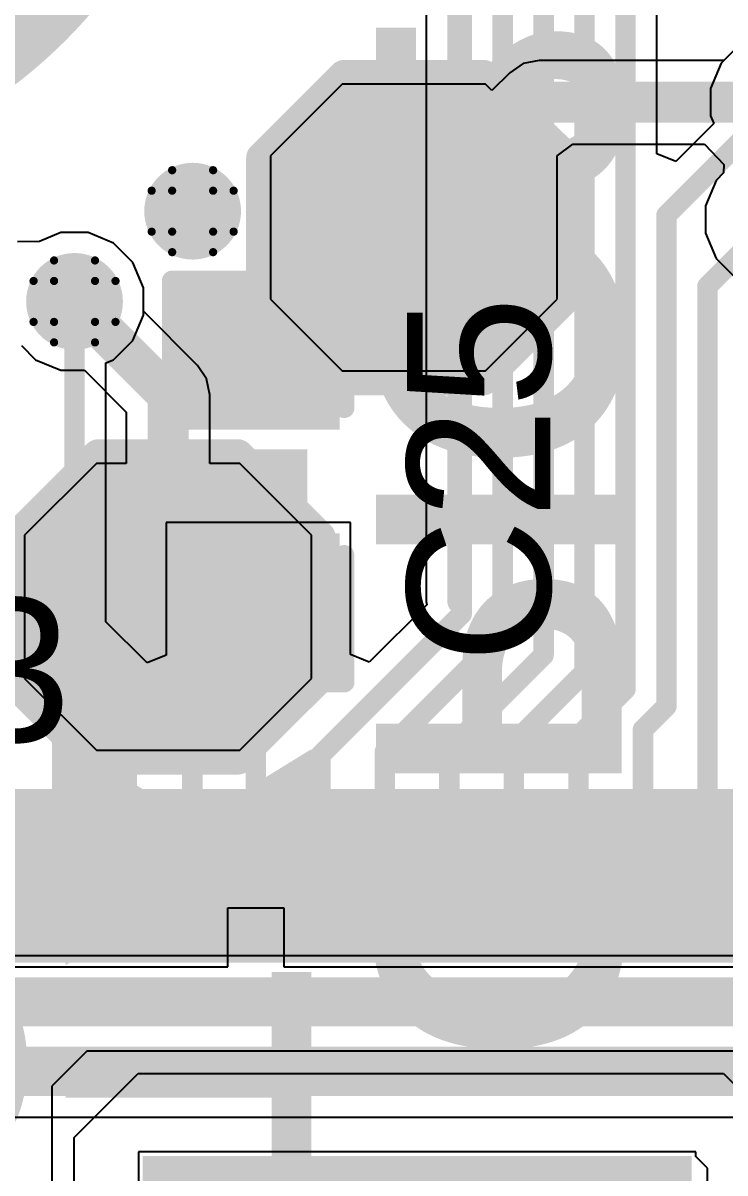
# Model space of a CAD drawing. Header units: inches. Extents: x -25 to 271, y -41 to 15.
# Drawn here: x 64.43 to 68.78, y -9.22 to -2.08 of the extents above; entities that cross this region are included whole.
import ezdxf

# ---------------------------------------------------------------- set-up
doc = ezdxf.new("R2010")
doc.units = ezdxf.units.IN
for name, color, linetype in [('Bottom Layer', 5, 'Continuous'), ('Bottom Overlay', 54, 'Continuous'), ('Bottom Paste', 16, 'Continuous'), ('Bottom Solder', 6, 'Continuous'), ('Drill Drawing', 1, 'Continuous'), ('Multi-Layer', 9, 'Continuous'), ('Pad Holes', 156, 'Continuous'), ('Top Glue Points', 56, 'Continuous'), ('Top Layer', 1, 'Continuous'), ('Top Overlay', 2, 'Continuous'), ('Top Paste', 8, 'Continuous'), ('Top Solder', 216, 'Continuous'), ('Via Holes', 16, 'Continuous')]:
    doc.layers.add(name, color=color, linetype=linetype)
doc.styles.add('Arial', font='', dxfattribs={"height": 0.2})
doc.styles.add('Arial_Bold', font='', dxfattribs={"height": 0.2})
doc.styles.get('Arial').set_extended_font_data('Arial')
doc.styles.get('Arial_Bold').set_extended_font_data('Arial', bold=True)

# ---------------------------------------------------------------- blocks, each defined once
blk = doc.blocks.new('SPACER_5')
at = {"layer": 'Bottom Layer'}
h = blk.add_hatch(color=5, dxfattribs=at)
edge = h.paths.add_edge_path()
edge.add_arc((0, 0), 2.99999908, 0, 360)
at = {"layer": 'Bottom Solder'}
h = blk.add_hatch(color=6, dxfattribs=at)
edge = h.paths.add_edge_path()
edge.add_arc((0, 0), 3.10159908, 0, 360)
at = {"layer": 'Multi-Layer'}
h = blk.add_hatch(color=9, dxfattribs=at)
edge = h.paths.add_edge_path()
edge.add_arc((0, 0), 2.99999908, 0, 360)
at = {"layer": 'Pad Holes'}
h = blk.add_hatch(color=7, dxfattribs=at)
edge = h.paths.add_edge_path()
edge.add_arc((0, 0), 1.84999884, 0, 360)
at = {"layer": 'Top Layer'}
h = blk.add_hatch(color=1, dxfattribs=at)
edge = h.paths.add_edge_path()
edge.add_arc((0, 0), 2.99999908, 0, 360)
at = {"layer": 'Top Solder'}
h = blk.add_hatch(color=216, dxfattribs=at)
edge = h.paths.add_edge_path()
edge.add_arc((0, 0), 3.10159908, 0, 360)
blk = doc.blocks.new('CAP_0603_42')
at = {"layer": 'Top Layer'}
for points in [[(-0.3809999999999999, 0.4445), (-0.3809999999999999, -0.4445), (-1.143, -0.4445), (-1.143, 0.4445)], [(1.143, 0.4445), (1.143, -0.4445), (0.3809999999999999, -0.4445), (0.3809999999999999, 0.4445)]]:
    blk.add_hatch(color=1, dxfattribs=at).paths.add_polyline_path(points)
at = {"layer": 'Top Paste'}
for points in [[(-0.3809999999999999, 0.4445), (-0.3809999999999999, -0.4445), (-1.143, -0.4445), (-1.143, 0.4445)], [(1.143, 0.4445), (1.143, -0.4445), (0.3809999999999999, -0.4445), (0.3809999999999999, 0.4445)]]:
    blk.add_hatch(color=8, dxfattribs=at).paths.add_polyline_path(points)
at = {"layer": 'Top Solder'}
for points in [[(-0.3210001199999999, 0.50449988), (-0.3210001199999999, -0.50449988), (-1.20299988, -0.50449988), (-1.20299988, 0.50449988)], [(1.20299988, 0.50449988), (1.20299988, -0.50449988), (0.3210001199999999, -0.50449988), (0.3210001199999999, 0.50449988)]]:
    blk.add_hatch(color=216, dxfattribs=at).paths.add_polyline_path(points)
at = {"layer": 'Top Overlay'}
for points in [[(-0.4571999999999999, 0.5334, 0.127, 0.127, 0), (-1.2446, 0.5334, 0.127, 0.127, 0)], [(-1.2446, -0.5334, 0.127, 0.127, 0), (-1.2446, 0.5334, 0.127, 0.127, 0)], [(1.2446, 0.5334, 0.127, 0.127, 0), (0.4571999999999999, 0.5334, 0.127, 0.127, 0)], [(1.2446, -0.5334, 0.127, 0.127, 0), (1.2446, 0.5334, 0.127, 0.127, 0)], [(-0.4571999999999999, -0.5334, 0.127, 0.127, 0), (-1.2446, -0.5334, 0.127, 0.127, 0)], [(1.2446, -0.5334, 0.127, 0.127, 0), (0.4571999999999999, -0.5334, 0.127, 0.127, 0)]]:
    blk.add_lwpolyline(points, format="xyseb", dxfattribs=at)
for points in [[(-1.27635, 0.5334, 0.0635, 0.0635, 1), (-1.21285, 0.5334, 0.0635, 0.0635, 1)], [(-1.27635, 0.5334, 0.0635, 0.0635, 1), (-1.21285, 0.5334, 0.0635, 0.0635, 1)], [(-0.4889499999999999, 0.5334, 0.0635, 0.0635, 1), (-0.42545, 0.5334, 0.0635, 0.0635, 1)], [(0.42545, 0.5334, 0.0635, 0.0635, 1), (0.4889499999999999, 0.5334, 0.0635, 0.0635, 1)], [(1.21285, 0.5334, 0.0635, 0.0635, 1), (1.27635, 0.5334, 0.0635, 0.0635, 1)], [(1.21285, 0.5334, 0.0635, 0.0635, 1), (1.27635, 0.5334, 0.0635, 0.0635, 1)], [(-1.27635, -0.5334, 0.0635, 0.0635, 1), (-1.21285, -0.5334, 0.0635, 0.0635, 1)], [(-1.27635, -0.5334, 0.0635, 0.0635, 1), (-1.21285, -0.5334, 0.0635, 0.0635, 1)], [(-0.4889499999999999, -0.5334, 0.0635, 0.0635, 1), (-0.42545, -0.5334, 0.0635, 0.0635, 1)], [(0.42545, -0.5334, 0.0635, 0.0635, 1), (0.4889499999999999, -0.5334, 0.0635, 0.0635, 1)], [(1.21285, -0.5334, 0.0635, 0.0635, 1), (1.27635, -0.5334, 0.0635, 0.0635, 1)], [(1.21285, -0.5334, 0.0635, 0.0635, 1), (1.27635, -0.5334, 0.0635, 0.0635, 1)]]:
    blk.add_lwpolyline(points, format="xyseb", close=True, dxfattribs=at)
blk = doc.blocks.new('TEST_POINT_B_79')
at = {"layer": 'Bottom Layer'}
blk.add_hatch(color=5, dxfattribs=at).paths.add_polyline_path([(0.3809999999999999, 0.7619999999999999), (-0.3809999999999999, 0.7619999999999999), (-0.7619999999999999, 0.3809999999999999), (-0.7619999999999999, -0.3809999999999999), (-0.3809999999999999, -0.7619999999999999), (0.3809999999999999, -0.7619999999999999), (0.7619999999999999, -0.3809999999999999), (0.7619999999999999, 0.3809999999999999)])
at = {"layer": 'Bottom Paste'}
blk.add_hatch(color=16, dxfattribs=at).paths.add_polyline_path([(0.3809999999999999, 0.7619999999999999), (-0.3809999999999999, 0.7619999999999999), (-0.7619999999999999, 0.3809999999999999), (-0.7619999999999999, -0.3809999999999999), (-0.3809999999999999, -0.7619999999999999), (0.3809999999999999, -0.7619999999999999), (0.7619999999999999, -0.3809999999999999), (0.7619999999999999, 0.3809999999999999)])
at = {"layer": 'Bottom Solder'}
blk.add_hatch(color=6, dxfattribs=at).paths.add_polyline_path([(0.4318, 0.8636), (-0.4318, 0.8636), (-0.8636, 0.4318), (-0.8636, -0.4318), (-0.4318, -0.8636), (0.4318, -0.8636), (0.8636, -0.4318), (0.8636, 0.4318)])
at = {"layer": 'Bottom Overlay'}
for points in [[(-0.4318, 0.9397999999999999, 0.1999996, 0.1999996, 0), (-0.9397999999999999, 0.4318, 0.1999996, 0.1999996, 0)], [(0.4318, 0.9397999999999999, 0.1999996, 0.1999996, 0), (-0.4318, 0.9397999999999999, 0.1999996, 0.1999996, 0)], [(0.9397999999999999, 0.4318, 0.1999996, 0.1999996, 0), (0.4318, 0.9397999999999999, 0.1999996, 0.1999996, 0)], [(-0.9397999999999999, 0.4318, 0.1999996, 0.1999996, 0), (-0.9397999999999999, -0.4318, 0.1999996, 0.1999996, 0)], [(0.9397999999999999, 0.4318, 0.1999996, 0.1999996, 0), (0.9397999999999999, -0.4318, 0.1999996, 0.1999996, 0)], [(-0.4318, -0.9397999999999999, 0.1999996, 0.1999996, 0), (-0.9397999999999999, -0.4318, 0.1999996, 0.1999996, 0)], [(0.9397999999999999, -0.4318, 0.1999996, 0.1999996, 0), (0.4318, -0.9397999999999999, 0.1999996, 0.1999996, 0)], [(0.4318, -0.9397999999999999, 0.1999996, 0.1999996, 0), (-0.4318, -0.9397999999999999, 0.1999996, 0.1999996, 0)]]:
    blk.add_lwpolyline(points, format="xyseb", dxfattribs=at)
for points in [[(-0.4817998999999999, 0.9397999999999999, 0.0999998, 0.0999998, 1), (-0.3818001, 0.9397999999999999, 0.0999998, 0.0999998, 1)], [(-0.4817998999999999, 0.9397999999999999, 0.0999998, 0.0999998, 1), (-0.3818001, 0.9397999999999999, 0.0999998, 0.0999998, 1)], [(0.3818001, 0.9397999999999999, 0.0999998, 0.0999998, 1), (0.4817998999999999, 0.9397999999999999, 0.0999998, 0.0999998, 1)], [(0.3818001, 0.9397999999999999, 0.0999998, 0.0999998, 1), (0.4817998999999999, 0.9397999999999999, 0.0999998, 0.0999998, 1)], [(-0.9897999000000001, 0.4318, 0.0999998, 0.0999998, 1), (-0.8898001, 0.4318, 0.0999998, 0.0999998, 1)], [(-0.9897999000000001, 0.4318, 0.0999998, 0.0999998, 1), (-0.8898001, 0.4318, 0.0999998, 0.0999998, 1)], [(0.8898001, 0.4318, 0.0999998, 0.0999998, 1), (0.9897999000000001, 0.4318, 0.0999998, 0.0999998, 1)], [(0.8898001, 0.4318, 0.0999998, 0.0999998, 1), (0.9897999000000001, 0.4318, 0.0999998, 0.0999998, 1)], [(-0.9897999000000001, -0.4318, 0.0999998, 0.0999998, 1), (-0.8898001, -0.4318, 0.0999998, 0.0999998, 1)], [(-0.9897999000000001, -0.4318, 0.0999998, 0.0999998, 1), (-0.8898001, -0.4318, 0.0999998, 0.0999998, 1)], [(0.8898001, -0.4318, 0.0999998, 0.0999998, 1), (0.9897999000000001, -0.4318, 0.0999998, 0.0999998, 1)], [(0.8898001, -0.4318, 0.0999998, 0.0999998, 1), (0.9897999000000001, -0.4318, 0.0999998, 0.0999998, 1)], [(-0.4817998999999999, -0.9397999999999999, 0.0999998, 0.0999998, 1), (-0.3818001, -0.9397999999999999, 0.0999998, 0.0999998, 1)], [(-0.4817998999999999, -0.9397999999999999, 0.0999998, 0.0999998, 1), (-0.3818001, -0.9397999999999999, 0.0999998, 0.0999998, 1)], [(0.3818001, -0.9397999999999999, 0.0999998, 0.0999998, 1), (0.4817998999999999, -0.9397999999999999, 0.0999998, 0.0999998, 1)], [(0.3818001, -0.9397999999999999, 0.0999998, 0.0999998, 1), (0.4817998999999999, -0.9397999999999999, 0.0999998, 0.0999998, 1)]]:
    blk.add_lwpolyline(points, format="xyseb", close=True, dxfattribs=at)
blk = doc.blocks.new('TEST_POINT_B_93')
at = {"layer": 'Bottom Layer'}
blk.add_hatch(color=5, dxfattribs=at).paths.add_polyline_path([(0.3809999999999999, 0.7619999999999999), (-0.3809999999999999, 0.7619999999999999), (-0.7619999999999999, 0.3809999999999999), (-0.7619999999999999, -0.3809999999999999), (-0.3809999999999999, -0.7619999999999999), (0.3809999999999999, -0.7619999999999999), (0.7619999999999999, -0.3809999999999999), (0.7619999999999999, 0.3809999999999999)])
at = {"layer": 'Bottom Paste'}
blk.add_hatch(color=16, dxfattribs=at).paths.add_polyline_path([(0.3809999999999999, 0.7619999999999999), (-0.3809999999999999, 0.7619999999999999), (-0.7619999999999999, 0.3809999999999999), (-0.7619999999999999, -0.3809999999999999), (-0.3809999999999999, -0.7619999999999999), (0.3809999999999999, -0.7619999999999999), (0.7619999999999999, -0.3809999999999999), (0.7619999999999999, 0.3809999999999999)])
at = {"layer": 'Bottom Solder'}
blk.add_hatch(color=6, dxfattribs=at).paths.add_polyline_path([(0.4318, 0.8636), (-0.4318, 0.8636), (-0.8636, 0.4318), (-0.8636, -0.4318), (-0.4318, -0.8636), (0.4318, -0.8636), (0.8636, -0.4318), (0.8636, 0.4318)])
at = {"layer": 'Bottom Overlay'}
for points in [[(-0.4318, 0.9397999999999999, 0.1999996, 0.1999996, 0), (-0.9397999999999999, 0.4318, 0.1999996, 0.1999996, 0)], [(0.4318, 0.9397999999999999, 0.1999996, 0.1999996, 0), (-0.4318, 0.9397999999999999, 0.1999996, 0.1999996, 0)], [(0.9397999999999999, 0.4318, 0.1999996, 0.1999996, 0), (0.4318, 0.9397999999999999, 0.1999996, 0.1999996, 0)], [(-0.9397999999999999, 0.4318, 0.1999996, 0.1999996, 0), (-0.9397999999999999, -0.4318, 0.1999996, 0.1999996, 0)], [(0.9397999999999999, 0.4318, 0.1999996, 0.1999996, 0), (0.9397999999999999, -0.4318, 0.1999996, 0.1999996, 0)], [(-0.4318, -0.9397999999999999, 0.1999996, 0.1999996, 0), (-0.9397999999999999, -0.4318, 0.1999996, 0.1999996, 0)], [(0.9397999999999999, -0.4318, 0.1999996, 0.1999996, 0), (0.4318, -0.9397999999999999, 0.1999996, 0.1999996, 0)], [(0.4318, -0.9397999999999999, 0.1999996, 0.1999996, 0), (-0.4318, -0.9397999999999999, 0.1999996, 0.1999996, 0)]]:
    blk.add_lwpolyline(points, format="xyseb", dxfattribs=at)
for points in [[(-0.4817998999999999, 0.9397999999999999, 0.0999998, 0.0999998, 1), (-0.3818001, 0.9397999999999999, 0.0999998, 0.0999998, 1)], [(-0.4817998999999999, 0.9397999999999999, 0.0999998, 0.0999998, 1), (-0.3818001, 0.9397999999999999, 0.0999998, 0.0999998, 1)], [(0.3818001, 0.9397999999999999, 0.0999998, 0.0999998, 1), (0.4817998999999999, 0.9397999999999999, 0.0999998, 0.0999998, 1)], [(0.3818001, 0.9397999999999999, 0.0999998, 0.0999998, 1), (0.4817998999999999, 0.9397999999999999, 0.0999998, 0.0999998, 1)], [(-0.9897999000000001, 0.4318, 0.0999998, 0.0999998, 1), (-0.8898001, 0.4318, 0.0999998, 0.0999998, 1)], [(-0.9897999000000001, 0.4318, 0.0999998, 0.0999998, 1), (-0.8898001, 0.4318, 0.0999998, 0.0999998, 1)], [(0.8898001, 0.4318, 0.0999998, 0.0999998, 1), (0.9897999000000001, 0.4318, 0.0999998, 0.0999998, 1)], [(0.8898001, 0.4318, 0.0999998, 0.0999998, 1), (0.9897999000000001, 0.4318, 0.0999998, 0.0999998, 1)], [(-0.9897999000000001, -0.4318, 0.0999998, 0.0999998, 1), (-0.8898001, -0.4318, 0.0999998, 0.0999998, 1)], [(-0.9897999000000001, -0.4318, 0.0999998, 0.0999998, 1), (-0.8898001, -0.4318, 0.0999998, 0.0999998, 1)], [(0.8898001, -0.4318, 0.0999998, 0.0999998, 1), (0.9897999000000001, -0.4318, 0.0999998, 0.0999998, 1)], [(0.8898001, -0.4318, 0.0999998, 0.0999998, 1), (0.9897999000000001, -0.4318, 0.0999998, 0.0999998, 1)], [(-0.4817998999999999, -0.9397999999999999, 0.0999998, 0.0999998, 1), (-0.3818001, -0.9397999999999999, 0.0999998, 0.0999998, 1)], [(-0.4817998999999999, -0.9397999999999999, 0.0999998, 0.0999998, 1), (-0.3818001, -0.9397999999999999, 0.0999998, 0.0999998, 1)], [(0.3818001, -0.9397999999999999, 0.0999998, 0.0999998, 1), (0.4817998999999999, -0.9397999999999999, 0.0999998, 0.0999998, 1)], [(0.3818001, -0.9397999999999999, 0.0999998, 0.0999998, 1), (0.4817998999999999, -0.9397999999999999, 0.0999998, 0.0999998, 1)]]:
    blk.add_lwpolyline(points, format="xyseb", close=True, dxfattribs=at)
blk = doc.blocks.new('QFN_56__7X7__125')
at = {"layer": 'Top Layer'}
for points in [[(-3.87549898, 1.90000128), (-3.00049946, 1.90000128), (-3.00049946, 1.70000168), (-3.87549898, 1.70000168)], [(-1.60000061, 1.60000315), (1.60000061, 1.60000315), (1.60000061, -1.59999807), (-1.60000061, -1.59999807)], [(-3.87549898, 1.50000208), (-3.00049946, 1.50000208), (-3.00049946, 1.30000248), (-3.87549898, 1.30000248)], [(-3.87549898, 1.10000288), (-3.00049946, 1.10000288), (-3.00049946, 0.9000032799999999), (-3.87549898, 0.9000032799999999)], [(-3.87549898, 0.7000011399999999), (-3.00049946, 0.7000011399999999), (-3.00049946, 0.50000154), (-3.87549898, 0.50000154)], [(-3.87549898, 0.30000194), (-3.00049946, 0.30000194), (-3.00049946, 0.10000234), (-3.87549898, 0.10000234)], [(-3.87549898, -0.09999725999999999), (-3.00049946, -0.09999725999999999), (-3.00049946, -0.29999686), (-3.87549898, -0.29999686)], [(-3.87549898, -0.49999646), (-3.00049946, -0.49999646), (-3.00049946, -0.69999606), (-3.87549898, -0.69999606)], [(-3.87549898, -0.8999982), (-3.00049946, -0.8999982), (-3.00049946, -1.0999978), (-3.87549898, -1.0999978)], [(-3.87549898, -1.2999974), (-3.00049946, -1.2999974), (-3.00049946, -1.499997), (-3.87549898, -1.499997)], [(-3.87549898, -1.6999966), (-3.00049946, -1.6999966), (-3.00049946, -1.8999962), (-3.87549898, -1.8999962)], [(-3.87549898, -2.09999834), (-3.00049946, -2.09999834), (-3.00049946, -2.29999794), (-3.87549898, -2.29999794)]]:
    blk.add_hatch(color=1, dxfattribs=at).paths.add_polyline_path(points)
at = {"layer": 'Top Paste'}
for points in [[(-3.87549898, 1.90000128), (-3.00049946, 1.90000128), (-3.00049946, 1.70000168), (-3.87549898, 1.70000168)], [(-1.60000061, 1.60000315), (1.60000061, 1.60000315), (1.60000061, -1.59999807), (-1.60000061, -1.59999807)], [(-3.87549898, 1.50000208), (-3.00049946, 1.50000208), (-3.00049946, 1.30000248), (-3.87549898, 1.30000248)], [(-3.87549898, 1.10000288), (-3.00049946, 1.10000288), (-3.00049946, 0.9000032799999999), (-3.87549898, 0.9000032799999999)], [(-3.87549898, 0.7000011399999999), (-3.00049946, 0.7000011399999999), (-3.00049946, 0.50000154), (-3.87549898, 0.50000154)], [(-3.87549898, 0.30000194), (-3.00049946, 0.30000194), (-3.00049946, 0.10000234), (-3.87549898, 0.10000234)], [(-3.87549898, -0.09999725999999999), (-3.00049946, -0.09999725999999999), (-3.00049946, -0.29999686), (-3.87549898, -0.29999686)], [(-3.87549898, -0.49999646), (-3.00049946, -0.49999646), (-3.00049946, -0.69999606), (-3.87549898, -0.69999606)], [(-3.87549898, -0.8999982), (-3.00049946, -0.8999982), (-3.00049946, -1.0999978), (-3.87549898, -1.0999978)], [(-3.87549898, -1.2999974), (-3.00049946, -1.2999974), (-3.00049946, -1.499997), (-3.87549898, -1.499997)], [(-3.87549898, -1.6999966), (-3.00049946, -1.6999966), (-3.00049946, -1.8999962), (-3.87549898, -1.8999962)], [(-3.87549898, -2.09999834), (-3.00049946, -2.09999834), (-3.00049946, -2.29999794), (-3.87549898, -2.29999794)]]:
    blk.add_hatch(color=8, dxfattribs=at).paths.add_polyline_path(points)
at = {"layer": 'Top Solder'}
for points in [[(-3.97709898, 2.00160128), (-2.89889946, 2.00160128), (-2.89889946, 1.59840168), (-3.97709898, 1.59840168)], [(-1.70160061, 1.70160315), (1.70160061, 1.70160315), (1.70160061, -1.70159807), (-1.70160061, -1.70159807)], [(-3.97709898, 1.60160208), (-2.89889946, 1.60160208), (-2.89889946, 1.19840248), (-3.97709898, 1.19840248)], [(-3.97709898, 1.20160288), (-2.89889946, 1.20160288), (-2.89889946, 0.7984032799999999), (-3.97709898, 0.7984032799999999)], [(-3.97709898, 0.8016011399999999), (-2.89889946, 0.8016011399999999), (-2.89889946, 0.39840154), (-3.97709898, 0.39840154)], [(-3.97709898, 0.40160194), (-2.89889946, 0.40160194), (-2.89889946, -0.00159766), (-3.97709898, -0.00159766)], [(-3.97709898, 0.00160274), (-2.89889946, 0.00160274), (-2.89889946, -0.4015968599999999), (-3.97709898, -0.4015968599999999)], [(-3.97709898, -0.39839646), (-2.89889946, -0.39839646), (-2.89889946, -0.8015960599999999), (-3.97709898, -0.8015960599999999)], [(-3.97709898, -0.7983982000000001), (-2.89889946, -0.7983982000000001), (-2.89889946, -1.2015978), (-3.97709898, -1.2015978)], [(-3.97709898, -1.1983974), (-2.89889946, -1.1983974), (-2.89889946, -1.601597), (-3.97709898, -1.601597)], [(-3.97709898, -1.5983966), (-2.89889946, -1.5983966), (-2.89889946, -2.0015962), (-3.97709898, -2.0015962)], [(-3.97709898, -1.99839834), (-2.89889946, -1.99839834), (-2.89889946, -2.40159794), (-3.97709898, -2.40159794)], [(-3.97709898, -2.39839754), (-2.89889946, -2.39839754), (-2.89889946, -2.80159714), (-3.97709898, -2.80159714)]]:
    blk.add_hatch(color=216, dxfattribs=at).paths.add_polyline_path(points)

msp = doc.modelspace()

# ---------------------------------------------------------------- hatches: boundary and pattern name
at = {"layer": 'Bottom Layer'}
h = msp.add_hatch(color=5, dxfattribs=at)
edge = h.paths.add_edge_path()
edge.add_arc((65.48119999999999, -3.2512), 0.2999994, 0, 360)
h = msp.add_hatch(color=5, dxfattribs=at)
edge = h.paths.add_edge_path()
edge.add_arc((64.74908310000001, -3.81076454), 0.2999994, 0, 360)
at = {"layer": 'Top Glue Points'}
msp.add_hatch(color=56, dxfattribs=at).paths.add_polyline_path([(65.592452, -4.727702), (65.592452, -5.127497999999999), (66.19239999999999, -5.127497999999999), (66.19239999999999, -4.727702)])
at = {"layer": 'Top Layer'}
h = msp.add_hatch(color=1, dxfattribs=at)
edge = h.paths.add_edge_path()
edge.add_arc((65.48119999999999, -3.2512), 0.2999994, 0, 360)
h = msp.add_hatch(color=1, dxfattribs=at)
edge = h.paths.add_edge_path()
edge.add_arc((64.74908310000001, -3.81076454), 0.2999994, 0, 360)
at = {"layer": 'Via Holes'}
h = msp.add_hatch(color=7, dxfattribs=at)
edge = h.paths.add_edge_path()
edge.add_arc((65.48119999999999, -3.2512), 0.1499997, 0, 360)
h = msp.add_hatch(color=7, dxfattribs=at)
edge = h.paths.add_edge_path()
edge.add_arc((64.74908310000001, -3.81076454), 0.1499997, 0, 360)

# ---------------------------------------------------------------- linework, layer by layer
at = {"layer": 'Bottom Layer'}
for p, q in [((68.87770324, -2.2136989), (68.77468846, -2.31671368)), ((67.53080981999999, -2.33642662), (67.44679169999999, -2.3925657)), ((67.62991554, -2.31671368), (67.53080981999999, -2.33642662)), ((68.77468846, -2.31671368), (67.62991554, -2.31671368)), ((67.44679169999999, -2.3925657), (67.3364287, -2.5029287)), ((66.4083, -2.4638), (65.96379999999999, -2.9083)), ((67.2973, -2.4638), (66.4083, -2.4638)), ((67.3364287, -2.5029287), (67.2973, -2.4638)), ((67.7418, -2.90830254), (67.83829967999999, -2.8346654)), ((67.83829967999999, -2.8346654), (68.65360919999999, -2.8346654)), ((68.65360919999999, -2.8346654), (68.77536918, -2.96138346)), ((65.96379999999999, -2.9083), (65.96379999999999, -3.797299999999999)), ((67.7418, -3.797299999999999), (67.7418, -2.90830254)), ((68.77536918, -2.96138346), (68.77327622, -3.0128591)), ((68.72600935999999, -3.06012596), (68.6610006, -3.21706494)), ((68.77327622, -3.0128591), (68.72600935999999, -3.06012596)), ((68.6610006, -3.21706494), (68.6610006, -3.386935059999999)), ((64.66414803999999, -3.38376514), (64.53180388, -3.43858596)), ((64.83401816, -3.38376514), (64.66414803999999, -3.38376514)), ((64.99095714, -3.4487739), (64.83401816, -3.38376514)), ((68.6610006, -3.386935059999999), (68.72600935999999, -3.54387404)), ((64.53180388, -3.43858596), (64.3953881, -3.44112342)), ((65.11107374, -3.5688905), (64.99095714, -3.4487739)), ((68.72600935999999, -3.54387404), (68.84612596, -3.66399064)), ((65.17608249999999, -3.725829479999999), (65.11107374, -3.5688905)), ((65.17608249999999, -3.87151626), (65.17608249999999, -3.725829479999999)), ((65.96379999999999, -3.797299999999999), (66.4083, -4.2418)), ((67.2973, -4.2418), (67.7418, -3.797299999999999)), ((65.51192384, -4.2073576), (65.17608249999999, -3.87151626)), ((64.41937586, -4.08492198), (64.50720906, -4.17275518)), ((64.50720906, -4.17275518), (64.66414803999999, -4.23776394)), ((64.66414803999999, -4.23776394), (64.80983481999999, -4.23776394)), ((64.80983481999999, -4.23776394), (65.06982414, -4.49775326)), ((65.56806291999999, -4.29137572), (65.51192384, -4.2073576)), ((66.4083, -4.2418), (67.2973, -4.2418)), ((65.58777586, -4.390481439999999), (65.56806291999999, -4.29137572)), ((65.58777586, -4.816094), (65.58777586, -4.390481439999999)), ((65.06982414, -4.49775326), (65.06982414, -4.816094)), ((64.8843, -4.816094), (64.43979999999999, -5.260593999999999)), ((65.06982414, -4.816094), (64.8843, -4.816094)), ((65.7733, -4.816094), (65.58777586, -4.816094)), ((66.2178, -5.260593999999999), (65.7733, -4.816094)), ((64.43979999999999, -5.260593999999999), (64.43979999999999, -6.149594)), ((66.2178, -6.149594), (66.2178, -5.260593999999999)), ((64.43979999999999, -6.149594), (64.8843, -6.594094)), ((65.7733, -6.594094), (66.2178, -6.149594)), ((64.8843, -6.594094), (65.7733, -6.594094)), ((71.19724394, -7.8685263), (59.27878669999999, -7.8685263)), ((58.98193181999999, -8.870073699999999), (70.90039922, -8.870073699999999))]:
    msp.add_line(p, q, dxfattribs=at)
for points in [[(66.85280508, -3.3528, 0.254, 0.254, 0), (67.62991554, -2.57568954, 0.254, 0.254, 0)], [(67.62991554, -2.57568954, 0.254, 0.254, 0), (69.11957728, -2.57568954, 0.254, 0.254, 0)], [(66.8528, -3.3528, 0.127, 0.127, 0), (66.85280508, -3.3528, 0.127, 0.127, 0)], [(64.74908310000001, -3.81076454, 0.254, 0.254, 0), (65.3288, -4.390481439999999, 0.254, 0.254, 0)], [(65.3288, -5.705094, 0.254, 0.254, 0), (65.3288, -4.390481439999999, 0.254, 0.254, 0)], [(59.16078845999999, -8.1534, 0.3048, 0.3048, 0), (71.19725663999999, -8.1534, 0.3048, 0.3048, 0)], [(58.98193181999999, -8.5852, 0.3048, 0.3048, 0), (71.01839999999999, -8.5852, 0.3048, 0.3048, 0)]]:
    msp.add_lwpolyline(points, format="xyseb", dxfattribs=at)
for points in [[(67.56641554, -2.57568954, 0.127, 0.127, 1), (67.69341553999999, -2.57568954, 0.127, 0.127, 1)], [(67.56641554, -2.57568954, 0.127, 0.127, 1), (67.69341553999999, -2.57568954, 0.127, 0.127, 1)], [(66.78930507999999, -3.3528, 0.127, 0.127, 1), (66.91630508, -3.3528, 0.127, 0.127, 1)], [(66.82105, -3.3528, 0.0635, 0.0635, 1), (66.88454999999999, -3.3528, 0.0635, 0.0635, 1)], [(66.82105508, -3.3528, 0.0635, 0.0635, 1), (66.88455508, -3.3528, 0.0635, 0.0635, 1)], [(64.68558309999999, -3.81076454, 0.127, 0.127, 1), (64.8125831, -3.81076454, 0.127, 0.127, 1)], [(65.2653, -4.390481439999999, 0.127, 0.127, 1), (65.39229999999999, -4.390481439999999, 0.127, 0.127, 1)], [(65.2653, -4.390481439999999, 0.127, 0.127, 1), (65.39229999999999, -4.390481439999999, 0.127, 0.127, 1)], [(65.2653, -5.705094, 0.127, 0.127, 1), (65.39229999999999, -5.705094, 0.127, 0.127, 1)]]:
    msp.add_lwpolyline(points, format="xyseb", close=True, dxfattribs=at)
at = {"layer": 'Drill Drawing'}
for points in [[(65.35419999999999, -3.1242, 0.0508, 0.0508, 0), (65.35419999999999, -2.9972, 0.0508, 0.0508, 0)], [(65.35419999999999, -2.9972, 0.0508, 0.0508, 0), (65.6082, -2.9972, 0.0508, 0.0508, 0)], [(65.6082, -3.1242, 0.0508, 0.0508, 0), (65.6082, -2.9972, 0.0508, 0.0508, 0)], [(65.2272, -3.3782, 0.0508, 0.0508, 0), (65.2272, -3.1242, 0.0508, 0.0508, 0)], [(65.2272, -3.1242, 0.0508, 0.0508, 0), (65.35419999999999, -3.1242, 0.0508, 0.0508, 0)], [(65.6082, -3.1242, 0.0508, 0.0508, 0), (65.73519999999999, -3.1242, 0.0508, 0.0508, 0)], [(65.73519999999999, -3.3782, 0.0508, 0.0508, 0), (65.73519999999999, -3.1242, 0.0508, 0.0508, 0)], [(65.2272, -3.3782, 0.0508, 0.0508, 0), (65.35419999999999, -3.3782, 0.0508, 0.0508, 0)], [(65.35419999999999, -3.5052, 0.0508, 0.0508, 0), (65.35419999999999, -3.3782, 0.0508, 0.0508, 0)], [(65.6082, -3.3782, 0.0508, 0.0508, 0), (65.73519999999999, -3.3782, 0.0508, 0.0508, 0)], [(65.6082, -3.5052, 0.0508, 0.0508, 0), (65.6082, -3.3782, 0.0508, 0.0508, 0)], [(65.35419999999999, -3.5052, 0.0508, 0.0508, 0), (65.6082, -3.5052, 0.0508, 0.0508, 0)], [(64.6220831, -3.68376454, 0.0508, 0.0508, 0), (64.6220831, -3.55676454, 0.0508, 0.0508, 0)], [(64.6220831, -3.55676454, 0.0508, 0.0508, 0), (64.8760831, -3.55676454, 0.0508, 0.0508, 0)], [(64.8760831, -3.68376454, 0.0508, 0.0508, 0), (64.8760831, -3.55676454, 0.0508, 0.0508, 0)], [(64.49508309999999, -3.93776454, 0.0508, 0.0508, 0), (64.49508309999999, -3.68376454, 0.0508, 0.0508, 0)], [(64.49508309999999, -3.68376454, 0.0508, 0.0508, 0), (64.6220831, -3.68376454, 0.0508, 0.0508, 0)], [(64.8760831, -3.68376454, 0.0508, 0.0508, 0), (65.0030831, -3.68376454, 0.0508, 0.0508, 0)], [(65.0030831, -3.93776454, 0.0508, 0.0508, 0), (65.0030831, -3.68376454, 0.0508, 0.0508, 0)], [(64.49508309999999, -3.93776454, 0.0508, 0.0508, 0), (64.6220831, -3.93776454, 0.0508, 0.0508, 0)], [(64.6220831, -4.06476454, 0.0508, 0.0508, 0), (64.6220831, -3.93776454, 0.0508, 0.0508, 0)], [(64.8760831, -3.93776454, 0.0508, 0.0508, 0), (65.0030831, -3.93776454, 0.0508, 0.0508, 0)], [(64.8760831, -4.06476454, 0.0508, 0.0508, 0), (64.8760831, -3.93776454, 0.0508, 0.0508, 0)], [(64.6220831, -4.06476454, 0.0508, 0.0508, 0), (64.8760831, -4.06476454, 0.0508, 0.0508, 0)]]:
    msp.add_lwpolyline(points, format="xyseb", dxfattribs=at)
for points in [[(65.3415, -2.9972, 0.0254, 0.0254, 1), (65.3669, -2.9972, 0.0254, 0.0254, 1)], [(65.3415, -2.9972, 0.0254, 0.0254, 1), (65.3669, -2.9972, 0.0254, 0.0254, 1)], [(65.5955, -2.9972, 0.0254, 0.0254, 1), (65.62089999999999, -2.9972, 0.0254, 0.0254, 1)], [(65.5955, -2.9972, 0.0254, 0.0254, 1), (65.62089999999999, -2.9972, 0.0254, 0.0254, 1)], [(65.21449999999999, -3.1242, 0.0254, 0.0254, 1), (65.23989999999999, -3.1242, 0.0254, 0.0254, 1)], [(65.21449999999999, -3.1242, 0.0254, 0.0254, 1), (65.23989999999999, -3.1242, 0.0254, 0.0254, 1)], [(65.3415, -3.1242, 0.0254, 0.0254, 1), (65.3669, -3.1242, 0.0254, 0.0254, 1)], [(65.3415, -3.1242, 0.0254, 0.0254, 1), (65.3669, -3.1242, 0.0254, 0.0254, 1)], [(65.5955, -3.1242, 0.0254, 0.0254, 1), (65.62089999999999, -3.1242, 0.0254, 0.0254, 1)], [(65.5955, -3.1242, 0.0254, 0.0254, 1), (65.62089999999999, -3.1242, 0.0254, 0.0254, 1)], [(65.7225, -3.1242, 0.0254, 0.0254, 1), (65.74789999999999, -3.1242, 0.0254, 0.0254, 1)], [(65.7225, -3.1242, 0.0254, 0.0254, 1), (65.74789999999999, -3.1242, 0.0254, 0.0254, 1)], [(65.21449999999999, -3.3782, 0.0254, 0.0254, 1), (65.23989999999999, -3.3782, 0.0254, 0.0254, 1)], [(65.21449999999999, -3.3782, 0.0254, 0.0254, 1), (65.23989999999999, -3.3782, 0.0254, 0.0254, 1)], [(65.3415, -3.3782, 0.0254, 0.0254, 1), (65.3669, -3.3782, 0.0254, 0.0254, 1)], [(65.3415, -3.3782, 0.0254, 0.0254, 1), (65.3669, -3.3782, 0.0254, 0.0254, 1)], [(65.5955, -3.3782, 0.0254, 0.0254, 1), (65.62089999999999, -3.3782, 0.0254, 0.0254, 1)], [(65.5955, -3.3782, 0.0254, 0.0254, 1), (65.62089999999999, -3.3782, 0.0254, 0.0254, 1)], [(65.7225, -3.3782, 0.0254, 0.0254, 1), (65.74789999999999, -3.3782, 0.0254, 0.0254, 1)], [(65.7225, -3.3782, 0.0254, 0.0254, 1), (65.74789999999999, -3.3782, 0.0254, 0.0254, 1)], [(65.3415, -3.5052, 0.0254, 0.0254, 1), (65.3669, -3.5052, 0.0254, 0.0254, 1)], [(65.3415, -3.5052, 0.0254, 0.0254, 1), (65.3669, -3.5052, 0.0254, 0.0254, 1)], [(65.5955, -3.5052, 0.0254, 0.0254, 1), (65.62089999999999, -3.5052, 0.0254, 0.0254, 1)], [(65.5955, -3.5052, 0.0254, 0.0254, 1), (65.62089999999999, -3.5052, 0.0254, 0.0254, 1)], [(64.6093831, -3.55676454, 0.0254, 0.0254, 1), (64.63478309999999, -3.55676454, 0.0254, 0.0254, 1)], [(64.6093831, -3.55676454, 0.0254, 0.0254, 1), (64.63478309999999, -3.55676454, 0.0254, 0.0254, 1)], [(64.8633831, -3.55676454, 0.0254, 0.0254, 1), (64.8887831, -3.55676454, 0.0254, 0.0254, 1)], [(64.8633831, -3.55676454, 0.0254, 0.0254, 1), (64.8887831, -3.55676454, 0.0254, 0.0254, 1)], [(64.48238309999999, -3.68376454, 0.0254, 0.0254, 1), (64.5077831, -3.68376454, 0.0254, 0.0254, 1)], [(64.48238309999999, -3.68376454, 0.0254, 0.0254, 1), (64.5077831, -3.68376454, 0.0254, 0.0254, 1)], [(64.6093831, -3.68376454, 0.0254, 0.0254, 1), (64.63478309999999, -3.68376454, 0.0254, 0.0254, 1)], [(64.6093831, -3.68376454, 0.0254, 0.0254, 1), (64.63478309999999, -3.68376454, 0.0254, 0.0254, 1)], [(64.8633831, -3.68376454, 0.0254, 0.0254, 1), (64.8887831, -3.68376454, 0.0254, 0.0254, 1)], [(64.8633831, -3.68376454, 0.0254, 0.0254, 1), (64.8887831, -3.68376454, 0.0254, 0.0254, 1)], [(64.99038309999999, -3.68376454, 0.0254, 0.0254, 1), (65.0157831, -3.68376454, 0.0254, 0.0254, 1)], [(64.99038309999999, -3.68376454, 0.0254, 0.0254, 1), (65.0157831, -3.68376454, 0.0254, 0.0254, 1)], [(64.48238309999999, -3.93776454, 0.0254, 0.0254, 1), (64.5077831, -3.93776454, 0.0254, 0.0254, 1)], [(64.48238309999999, -3.93776454, 0.0254, 0.0254, 1), (64.5077831, -3.93776454, 0.0254, 0.0254, 1)], [(64.6093831, -3.93776454, 0.0254, 0.0254, 1), (64.63478309999999, -3.93776454, 0.0254, 0.0254, 1)], [(64.6093831, -3.93776454, 0.0254, 0.0254, 1), (64.63478309999999, -3.93776454, 0.0254, 0.0254, 1)], [(64.8633831, -3.93776454, 0.0254, 0.0254, 1), (64.8887831, -3.93776454, 0.0254, 0.0254, 1)], [(64.8633831, -3.93776454, 0.0254, 0.0254, 1), (64.8887831, -3.93776454, 0.0254, 0.0254, 1)], [(64.99038309999999, -3.93776454, 0.0254, 0.0254, 1), (65.0157831, -3.93776454, 0.0254, 0.0254, 1)], [(64.99038309999999, -3.93776454, 0.0254, 0.0254, 1), (65.0157831, -3.93776454, 0.0254, 0.0254, 1)], [(64.6093831, -4.06476454, 0.0254, 0.0254, 1), (64.63478309999999, -4.06476454, 0.0254, 0.0254, 1)], [(64.6093831, -4.06476454, 0.0254, 0.0254, 1), (64.63478309999999, -4.06476454, 0.0254, 0.0254, 1)], [(64.8633831, -4.06476454, 0.0254, 0.0254, 1), (64.8887831, -4.06476454, 0.0254, 0.0254, 1)], [(64.8633831, -4.06476454, 0.0254, 0.0254, 1), (64.8887831, -4.06476454, 0.0254, 0.0254, 1)]]:
    msp.add_lwpolyline(points, format="xyseb", close=True, dxfattribs=at)
at = {"layer": 'Top Layer'}
for p, q in [((66.92919303999999, 2.19601288), (66.92919303999999, -5.671101179999999)), ((68.35930447999999, -2.89534346), (68.35930447999999, -1.30818128)), ((68.87770324, -2.2136989), (68.75758663999999, -2.3338155)), ((68.75758663999999, -2.3338155), (68.69257787999999, -2.49075448)), ((68.69257787999999, -2.49075448), (68.69257787999999, -2.6606246)), ((68.71231368, -2.70826992), (68.47663724, -2.94394382)), ((68.69257787999999, -2.6606246), (68.71231368, -2.70826992)), ((68.47663724, -2.94394382), (68.35930447999999, -2.89534346)), ((64.66414803999999, -3.38376514), (64.53180388, -3.43858596)), ((64.83401816, -3.38376514), (64.66414803999999, -3.38376514)), ((64.99095714, -3.4487739), (64.83401816, -3.38376514)), ((64.53180388, -3.43858596), (64.3953881, -3.44112342)), ((65.11107374, -3.5688905), (64.99095714, -3.4487739)), ((65.17608249999999, -3.725829479999999), (65.11107374, -3.5688905)), ((65.17608249999999, -3.8956996), (65.17608249999999, -3.725829479999999)), ((65.11107374, -4.05263858), (65.17608249999999, -3.8956996)), ((64.99095714, -4.17275518), (65.11107374, -4.05263858)), ((64.94331435999999, -4.19249098), (64.99095714, -4.17275518)), ((64.94331435999999, -5.797364579999999), (64.94331435999999, -4.19249098)), ((66.45909999999999, -5.1816), (65.31609999999999, -5.1816)), ((65.31609999999999, -5.1816), (65.31609999999999, -6.004214559999999)), ((66.45909999999999, -5.99929458), (66.45909999999999, -5.1816)), ((66.93318083999999, -5.6911494), (66.57643276, -6.04789748)), ((66.92919303999999, -5.671101179999999), (66.93318083999999, -5.6911494)), ((65.19876724, -6.05281746), (64.94331435999999, -5.797364579999999)), ((65.31609999999999, -6.004214559999999), (65.19876724, -6.05281746)), ((66.57643276, -6.04789748), (66.45909999999999, -5.99929458)), ((65.70012259999999, -7.936994539999999), (65.70012259999999, -7.571592679999999)), ((65.70012259999999, -7.571592679999999), (66.04612393999999, -7.571592679999999)), ((66.04612393999999, -7.571592679999999), (66.04612393999999, -7.936994539999999)), ((64.1073648, -7.936994539999999), (65.70012259999999, -7.936994539999999)), ((66.04612393999999, -7.936994539999999), (69.30012302, -7.936994539999999)), ((64.82562346, -8.46059268), (64.60882176, -8.677394379999999)), ((68.83702005999999, -8.46059268), (64.82562346, -8.46059268)), ((64.74628656, -8.99567924), (65.14390832, -8.59805748)), ((65.14390832, -8.59805748), (68.7727352, -8.59805748)), ((68.7727352, -8.59805748), (69.17035696, -8.99567924)), ((64.60882176, -8.677394379999999), (64.60882176, -11.00059268)), ((64.74628656, -11.00059268), (64.74628656, -8.99567924)), ((68.60012187999999, -9.08349466), (65.1461232, -9.08349466)), ((65.1461232, -9.08349466), (65.1461232, -11.63479258)), ((68.60012187999999, -9.113047559999998), (68.60012187999999, -9.08349466)), ((68.67282175999999, -9.18574744), (68.60012187999999, -9.113047559999998)), ((68.67282175999999, -12.65194574), (68.67282175999999, -9.18574744))]:
    msp.add_line(p, q, dxfattribs=at)
for points in [[(67.13637322, -5.671101179999999, 0.1524, 0.1524, 0), (67.13637322, 2.281829319999999, 0.1524, 0.1524, 0)], [(67.40307322, -5.87312008, 0.127, 0.127, 0), (67.40307322, 2.15455246, 0.127, 0.127, 0)], [(67.65707322, -3.29608942, 0.127, 0.127, 0), (67.65707322, 1.56627322, 0.127, 0.127, 0)], [(67.91107321999999, -3.40129876, 0.127, 0.127, 0), (67.91107321999999, -0.44032678, 0.127, 0.127, 0)], [(68.16507322, -6.21432336, 0.127, 0.127, 0), (68.16507322, -1.22772678, 0.127, 0.127, 0)], [(68.41907322, -3.2761936, 0.127, 0.127, 0), (69.11957728, -2.57568954, 0.127, 0.127, 0)], [(67.65707322, -6.003942779999999, 0.127, 0.127, 0), (67.65707322, -3.29608942, 0.127, 0.127, 0)], [(68.41907322, -6.31961144, 0.127, 0.127, 0), (68.41907322, -3.2761936, 0.127, 0.127, 0)], [(68.67307321999999, -3.71692678, 0.127, 0.127, 0), (69.08800000000001, -3.302, 0.127, 0.127, 0)], [(67.91107321999999, -6.10914958, 0.127, 0.127, 0), (67.91107321999999, -3.40129876, 0.127, 0.127, 0)], [(68.67307321999999, -7.372494779999999, 0.127, 0.127, 0), (68.67307321999999, -3.71692678, 0.127, 0.127, 0)], [(64.74908310000001, -5.87781908, 0.127, 0.127, 0), (64.74908310000001, -3.810762, 0.127, 0.127, 0)], [(63.24199187999999, -5.08914654, 0.127, 0.127, 0), (64.67312186, -6.520276519999999, 0.127, 0.127, 0)], [(64.0334, -5.52134532, 0.127, 0.127, 0), (65.0730728, -6.561018119999999, 0.127, 0.127, 0)], [(65.873122, -5.704077999999999, 0.127, 0.127, 0), (65.88759999999999, -5.6896, 0.127, 0.127, 0)], [(67.13637322, -5.671101179999999, 0.127, 0.127, 0), (67.14907322, -5.671101179999999, 0.127, 0.127, 0)], [(67.14907322, -5.74994278, 0.127, 0.127, 0), (67.14907322, -5.671101179999999, 0.127, 0.127, 0)], [(65.873122, -7.372494779999999, 0.127, 0.127, 0), (65.873122, -5.704077999999999, 0.127, 0.127, 0)], [(66.27277322, -6.626242779999999, 0.127, 0.127, 0), (67.14907322, -5.74994278, 0.127, 0.127, 0)], [(64.74908310000001, -5.87781908, 0.127, 0.127, 0), (65.4794728, -6.60820878, 0.127, 0.127, 0)], [(67.23624348, -6.03996252, 0.127, 0.127, 0), (67.40307322, -5.87312008, 0.127, 0.127, 0)], [(66.67282322, -6.603382779999999, 0.127, 0.127, 0), (67.23624348, -6.03996252, 0.127, 0.127, 0)], [(67.07287321999999, -6.588142779999999, 0.127, 0.127, 0), (67.65707322, -6.003942779999999, 0.127, 0.127, 0)], [(67.47292321999998, -6.547502779999999, 0.127, 0.127, 0), (67.91107321999999, -6.10914958, 0.127, 0.127, 0)], [(67.87297321999999, -6.50660878, 0.127, 0.127, 0), (68.16507322, -6.21432336, 0.127, 0.127, 0)], [(68.27302322, -6.46571478, 0.127, 0.127, 0), (68.41907322, -6.319664779999999, 0.127, 0.127, 0)], [(68.41907322, -6.319664779999999, 0.127, 0.127, 0), (68.41907322, -6.31961144, 0.127, 0.127, 0)], [(68.27302322, -7.372494779999999, 0.127, 0.127, 0), (68.27302322, -6.46571478, 0.127, 0.127, 0)], [(64.67312186, -7.372494779999999, 0.127, 0.127, 0), (64.67312186, -6.520276519999999, 0.127, 0.127, 0)], [(67.47292321999998, -7.372494779999999, 0.127, 0.127, 0), (67.47292321999998, -6.547502779999999, 0.127, 0.127, 0)], [(67.87297321999999, -7.372494779999999, 0.127, 0.127, 0), (67.87297321999999, -6.50660878, 0.127, 0.127, 0)], [(65.0730728, -7.372494779999999, 0.127, 0.127, 0), (65.0730728, -6.561018119999999, 0.127, 0.127, 0)], [(65.4794728, -7.366144779999999, 0.127, 0.127, 0), (65.4794728, -6.60820878, 0.127, 0.127, 0)], [(66.67282322, -7.372494779999999, 0.127, 0.127, 0), (66.67282322, -6.603382779999999, 0.127, 0.127, 0)], [(67.07287321999999, -7.372494779999999, 0.127, 0.127, 0), (67.07287321999999, -6.588142779999999, 0.127, 0.127, 0)], [(66.27277322, -7.372494779999999, 0.127, 0.127, 0), (66.27277322, -6.626242779999999, 0.127, 0.127, 0)]]:
    msp.add_lwpolyline(points, format="xyseb", dxfattribs=at)
for points in [[(67.62532322, -3.29608942, 0.0635, 0.0635, 1), (67.68882321999999, -3.29608942, 0.0635, 0.0635, 1)], [(67.62532322, -3.29608942, 0.0635, 0.0635, 1), (67.68882321999999, -3.29608942, 0.0635, 0.0635, 1)], [(68.38732321999998, -3.2761936, 0.0635, 0.0635, 1), (68.45082322, -3.2761936, 0.0635, 0.0635, 1)], [(68.38732321999998, -3.2761936, 0.0635, 0.0635, 1), (68.45082322, -3.2761936, 0.0635, 0.0635, 1)], [(67.87932321999999, -3.40129876, 0.0635, 0.0635, 1), (67.94282322, -3.40129876, 0.0635, 0.0635, 1)], [(67.87932321999999, -3.40129876, 0.0635, 0.0635, 1), (67.94282322, -3.40129876, 0.0635, 0.0635, 1)], [(68.64132322, -3.71692678, 0.0635, 0.0635, 1), (68.70482322, -3.71692678, 0.0635, 0.0635, 1)], [(68.64132322, -3.71692678, 0.0635, 0.0635, 1), (68.70482322, -3.71692678, 0.0635, 0.0635, 1)], [(64.71733309999999, -3.810762, 0.0635, 0.0635, 1), (64.7808331, -3.810762, 0.0635, 0.0635, 1)], [(65.85585, -5.6896, 0.0635, 0.0635, 1), (65.91935, -5.6896, 0.0635, 0.0635, 1)], [(67.09827322, -5.671101179999999, 0.0762, 0.0762, 1), (67.17447322, -5.671101179999999, 0.0762, 0.0762, 1)], [(67.10462322, -5.671101179999999, 0.0635, 0.0635, 1), (67.16812322, -5.671101179999999, 0.0635, 0.0635, 1)], [(67.11732322, -5.671101179999999, 0.0635, 0.0635, 1), (67.18082322, -5.671101179999999, 0.0635, 0.0635, 1)], [(67.11732322, -5.671101179999999, 0.0635, 0.0635, 1), (67.18082322, -5.671101179999999, 0.0635, 0.0635, 1)], [(65.84137199999999, -5.704077999999999, 0.0635, 0.0635, 1), (65.904872, -5.704077999999999, 0.0635, 0.0635, 1)], [(65.84137199999999, -5.704077999999999, 0.0635, 0.0635, 1), (65.904872, -5.704077999999999, 0.0635, 0.0635, 1)], [(67.11732322, -5.74994278, 0.0635, 0.0635, 1), (67.18082322, -5.74994278, 0.0635, 0.0635, 1)], [(67.11732322, -5.74994278, 0.0635, 0.0635, 1), (67.18082322, -5.74994278, 0.0635, 0.0635, 1)], [(64.71733309999999, -5.87781908, 0.0635, 0.0635, 1), (64.7808331, -5.87781908, 0.0635, 0.0635, 1)], [(64.71733309999999, -5.87781908, 0.0635, 0.0635, 1), (64.7808331, -5.87781908, 0.0635, 0.0635, 1)], [(67.37132322, -5.87312008, 0.0635, 0.0635, 1), (67.43482322, -5.87312008, 0.0635, 0.0635, 1)], [(67.37132322, -5.87312008, 0.0635, 0.0635, 1), (67.43482322, -5.87312008, 0.0635, 0.0635, 1)], [(67.20449348, -6.03996252, 0.0635, 0.0635, 1), (67.26799348, -6.03996252, 0.0635, 0.0635, 1)], [(67.20449348, -6.03996252, 0.0635, 0.0635, 1), (67.26799348, -6.03996252, 0.0635, 0.0635, 1)], [(67.62532322, -6.003942779999999, 0.0635, 0.0635, 1), (67.68882321999999, -6.003942779999999, 0.0635, 0.0635, 1)], [(67.62532322, -6.003942779999999, 0.0635, 0.0635, 1), (67.68882321999999, -6.003942779999999, 0.0635, 0.0635, 1)], [(67.87932321999999, -6.10914958, 0.0635, 0.0635, 1), (67.94282322, -6.10914958, 0.0635, 0.0635, 1)], [(67.87932321999999, -6.10914958, 0.0635, 0.0635, 1), (67.94282322, -6.10914958, 0.0635, 0.0635, 1)], [(68.13332322, -6.21432336, 0.0635, 0.0635, 1), (68.19682322, -6.21432336, 0.0635, 0.0635, 1)], [(68.13332322, -6.21432336, 0.0635, 0.0635, 1), (68.19682322, -6.21432336, 0.0635, 0.0635, 1)], [(68.38732321999998, -6.31961144, 0.0635, 0.0635, 1), (68.45082322, -6.31961144, 0.0635, 0.0635, 1)], [(68.38732321999998, -6.31961144, 0.0635, 0.0635, 1), (68.45082322, -6.31961144, 0.0635, 0.0635, 1)], [(68.38732321999998, -6.319664779999999, 0.0635, 0.0635, 1), (68.45082322, -6.319664779999999, 0.0635, 0.0635, 1)], [(68.38732321999998, -6.319664779999999, 0.0635, 0.0635, 1), (68.45082322, -6.319664779999999, 0.0635, 0.0635, 1)], [(68.24127322, -6.46571478, 0.0635, 0.0635, 1), (68.30477321999999, -6.46571478, 0.0635, 0.0635, 1)], [(68.24127322, -6.46571478, 0.0635, 0.0635, 1), (68.30477321999999, -6.46571478, 0.0635, 0.0635, 1)], [(64.64137185999999, -6.520276519999999, 0.0635, 0.0635, 1), (64.70487186, -6.520276519999999, 0.0635, 0.0635, 1)], [(64.64137185999999, -6.520276519999999, 0.0635, 0.0635, 1), (64.70487186, -6.520276519999999, 0.0635, 0.0635, 1)], [(67.44117322, -6.547502779999999, 0.0635, 0.0635, 1), (67.50467322, -6.547502779999999, 0.0635, 0.0635, 1)], [(67.44117322, -6.547502779999999, 0.0635, 0.0635, 1), (67.50467322, -6.547502779999999, 0.0635, 0.0635, 1)], [(67.84122322, -6.50660878, 0.0635, 0.0635, 1), (67.90472322, -6.50660878, 0.0635, 0.0635, 1)], [(67.84122322, -6.50660878, 0.0635, 0.0635, 1), (67.90472322, -6.50660878, 0.0635, 0.0635, 1)], [(65.04132279999999, -6.561018119999999, 0.0635, 0.0635, 1), (65.1048228, -6.561018119999999, 0.0635, 0.0635, 1)], [(65.04132279999999, -6.561018119999999, 0.0635, 0.0635, 1), (65.1048228, -6.561018119999999, 0.0635, 0.0635, 1)], [(65.4477228, -6.60820878, 0.0635, 0.0635, 1), (65.5112228, -6.60820878, 0.0635, 0.0635, 1)], [(65.4477228, -6.60820878, 0.0635, 0.0635, 1), (65.5112228, -6.60820878, 0.0635, 0.0635, 1)], [(66.64107322, -6.603382779999999, 0.0635, 0.0635, 1), (66.70457322, -6.603382779999999, 0.0635, 0.0635, 1)], [(66.64107322, -6.603382779999999, 0.0635, 0.0635, 1), (66.70457322, -6.603382779999999, 0.0635, 0.0635, 1)], [(67.04112321999999, -6.588142779999999, 0.0635, 0.0635, 1), (67.10462322, -6.588142779999999, 0.0635, 0.0635, 1)], [(67.04112321999999, -6.588142779999999, 0.0635, 0.0635, 1), (67.10462322, -6.588142779999999, 0.0635, 0.0635, 1)], [(66.24102322, -6.626242779999999, 0.0635, 0.0635, 1), (66.30452322, -6.626242779999999, 0.0635, 0.0635, 1)], [(66.24102322, -6.626242779999999, 0.0635, 0.0635, 1), (66.30452322, -6.626242779999999, 0.0635, 0.0635, 1)], [(64.64137185999999, -7.372494779999999, 0.0635, 0.0635, 1), (64.70487186, -7.372494779999999, 0.0635, 0.0635, 1)], [(65.04132279999999, -7.372494779999999, 0.0635, 0.0635, 1), (65.1048228, -7.372494779999999, 0.0635, 0.0635, 1)], [(65.4477228, -7.366144779999999, 0.0635, 0.0635, 1), (65.5112228, -7.366144779999999, 0.0635, 0.0635, 1)], [(65.84137199999999, -7.372494779999999, 0.0635, 0.0635, 1), (65.904872, -7.372494779999999, 0.0635, 0.0635, 1)], [(66.24102322, -7.372494779999999, 0.0635, 0.0635, 1), (66.30452322, -7.372494779999999, 0.0635, 0.0635, 1)], [(66.64107322, -7.372494779999999, 0.0635, 0.0635, 1), (66.70457322, -7.372494779999999, 0.0635, 0.0635, 1)], [(67.04112321999999, -7.372494779999999, 0.0635, 0.0635, 1), (67.10462322, -7.372494779999999, 0.0635, 0.0635, 1)], [(67.44117322, -7.372494779999999, 0.0635, 0.0635, 1), (67.50467322, -7.372494779999999, 0.0635, 0.0635, 1)], [(67.84122322, -7.372494779999999, 0.0635, 0.0635, 1), (67.90472322, -7.372494779999999, 0.0635, 0.0635, 1)], [(68.24127322, -7.372494779999999, 0.0635, 0.0635, 1), (68.30477321999999, -7.372494779999999, 0.0635, 0.0635, 1)], [(68.64132322, -7.372494779999999, 0.0635, 0.0635, 1), (68.70482322, -7.372494779999999, 0.0635, 0.0635, 1)]]:
    msp.add_lwpolyline(points, format="xyseb", close=True, dxfattribs=at)

# ---------------------------------------------------------------- block references
msp.add_blockref('SPACER_5', (62.49999945999999, 0))
for name, p, rotation in [('TEST_POINT_B_79', (66.8528, -3.3528), 180), ('CAP_0603_42', (65.88759999999999, -4.9276), 270), ('TEST_POINT_B_93', (65.3288, -5.705094), 180), ('QFN_56__7X7__125', (66.87312, -10.810494), 270)]:
    msp.add_blockref(name, p, dxfattribs=dict(rotation=rotation))

# ---------------------------------------------------------------- texts
at = {"layer": 'Bottom Overlay', "style": 'Arial_Bold', "text_generation_flag": 2}
for s, p in [('GPIO2', (66.61712864, -8.53440254)), ('GPIO18', (62.9087261, -13.0302)), ('TX1', (64.6938, -9.2456))]:
    msp.add_text(s, height=1.524, rotation=270, dxfattribs=at).set_placement(p)
at = {"layer": 'Top Overlay', "style": 'Arial'}
msp.add_text('C25', height=0.889, rotation=90, dxfattribs=at).set_placement((67.69950899999999, -6.05674176))
msp.add_text('U3', height=0.889, dxfattribs=at).set_placement((63.14040711999999, -6.540355219999999))

doc.saveas('drawing.dxf')
